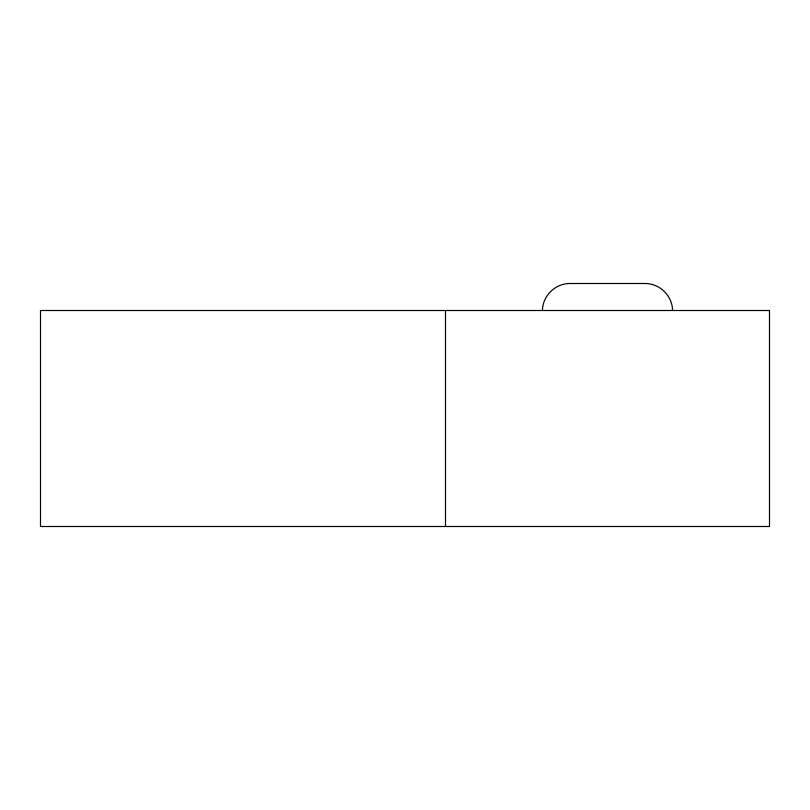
<?xml version="1.0" encoding="UTF-8"?>
<svg xmlns="http://www.w3.org/2000/svg" width="810" height="810" viewBox="0 0 810 810"><rect width="100%" height="100%" fill="white"/><g stroke="black" fill="none" stroke-linecap="round" stroke-linejoin="round"><path stroke-width="1.21" d="M542.467 310.503C542.518 295.944 555.194 283.53 569.703 283.5L645.297 283.5C659.806 283.53 672.482 295.944 672.533 310.503M445.5 310.503L445.5 526.5M769.5 310.503L40.5 310.503L40.5 526.5L769.5 526.5L769.5 310.503"/></g></svg>
